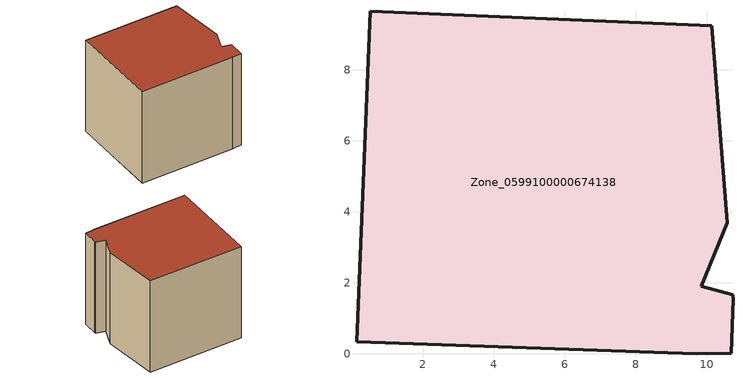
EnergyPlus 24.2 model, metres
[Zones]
Zone_0599100000674138
 floor ground (C_G): 10.57,3.69 9.84,1.91 10.73,1.66 10.74,1.55 10.68,0.02 9.7,0 0.14,0.34 0.53,9.65 10.13,9.24 z0
 wall outside (C_F): 10.57,3.69 10.13,9.24 0.53,9.65 0.14,0.34 9.7,0 10.68,0.02 10.74,1.55 10.73,1.66 9.84,1.91 10.57,3.69 z0:9.99
 roof outside (C_R): 9.84,1.91 10.57,3.69 10.13,9.24 0.53,9.65 0.14,0.34 9.7,0 10.68,0.02 10.74,1.55 10.73,1.66 z9.99
[BUILDING]
Pand.0599100000674138: North Axis=0; Terrain=City; Loads Convergence Tolerance Value=0.04; Temperature Convergence Tolerance Value=0.4; Solar Distribution=FullExterior; Maximum Number of Warmup Days=25; Minimum Number of Warmup Days=1
[Site:Location]
Rotterdam.The.Hague.AP_ZH_NLD Design_Conditions: Latitude=51.96; Longitude=4.45; Time Zone=1; Elevation=-4.5
[SITE:GROUNDTEMPERATURE:BUILDINGSURFACE]
18, 18, 18, 18, 18, 18, 18, 18, 18, 18, 18, 18
[MATERIAL] Thermal Absorptance=0.9; Solar Absorptance=0.7; Visible Absorptance=0.7
Name | Roughness | Thickness | Conductivity | Density | Specific Heat
G.TI.1946 | MediumSmooth | 0.15 | 1 | 540 | 1210
F.TI.1946 | Rough | 0.3 | 0.857143 | 1920 | 840
R.TI.1946 | MediumRough | 0.2 | 0.1 | 1500 | 1000
[CONSTRUCTION]
C_G: G.TI.1946
C_F: F.TI.1946
C_R: R.TI.1946
[ZONE]
Zone_0599100000674138: Type=1; Multiplier=1; Ceiling Height=Autocalculate; Volume=Autocalculate; Floor Area=autocalculate; Part of Total Floor Area=Yes
[ZONEINFILTRATION:DESIGNFLOWRATE]
Infil_Zone_0599100000674138: Zone or ZoneList or Space or SpaceList=Zone_0599100000674138; Schedule=AlwaysOn; Design Flow Rate Calculation Method=Flow/Area; Flow Rate per Floor Area=0.003; Constant Term Coefficient=1; Temperature Term Coefficient=0; Velocity Term Coefficient=0; Velocity Squared Term Coefficient=0
[HVACTEMPLATE:ZONE:IDEALLOADSAIRSYSTEM]
Zone_0599100000674138: Maximum Heating Supply Air Temperature=50; Minimum Cooling Supply Air Temperature=13; Maximum Heating Supply Air Humidity Ratio=0.0156; Minimum Cooling Supply Air Humidity Ratio=0.0077; Heating Limit=NoLimit; Cooling Limit=NoLimit; Dehumidification Control Type=ConstantSensibleHeatRatio; Cooling Sensible Heat Ratio=0.7; Dehumidification Setpoint=60; Humidification Control Type=None; Humidification Setpoint=30; Outdoor Air Method=None; Outdoor Air Flow Rate per Person=0.00944; Outdoor Air Flow Rate per Zone Floor Area=0; Outdoor Air Flow Rate per Zone=0; Demand Controlled Ventilation Type=None; Outdoor Air Economizer Type=NoEconomizer; Heat Recovery Type=None; Sensible Heat Recovery Effectiveness=0.7; Latent Heat Recovery Effectiveness=0.65
[ZONECONTROL:THERMOSTAT]
ThermostatControl_Zone_0599100000674138: Zone or ZoneList=Zone_0599100000674138; Control Type Schedule=DualSetpointControlType; Control 1=Thermostat_Zone_0599100000674138; Temperature Difference Between Cutout And Setpoint=0
[THERMOSTATSETPOINT:DUALSETPOINT]
Thermostat_Zone_0599100000674138: Heating Setpoint Temperature Schedule=HeatingSetpoint_Zone_0599100000674138; Cooling Setpoint Temperature Schedule=CoolingSetpoint_Zone_0599100000674138
[SCHEDULE:COMPACT]
HeatingSetpoint_Zone_0599100000674138: Through: 12/31, For: AllDays, Until: 24:00, 21
CoolingSetpoint_Zone_0599100000674138: Through: 12/31, For: AllDays, Until: 24:00, 24
DualSetpointControlType: Through: 12/31, For: AllDays, Until: 24:00, 4
AlwaysOn: Through: 12/31, For: AllDays, Until: 24:00, 1
